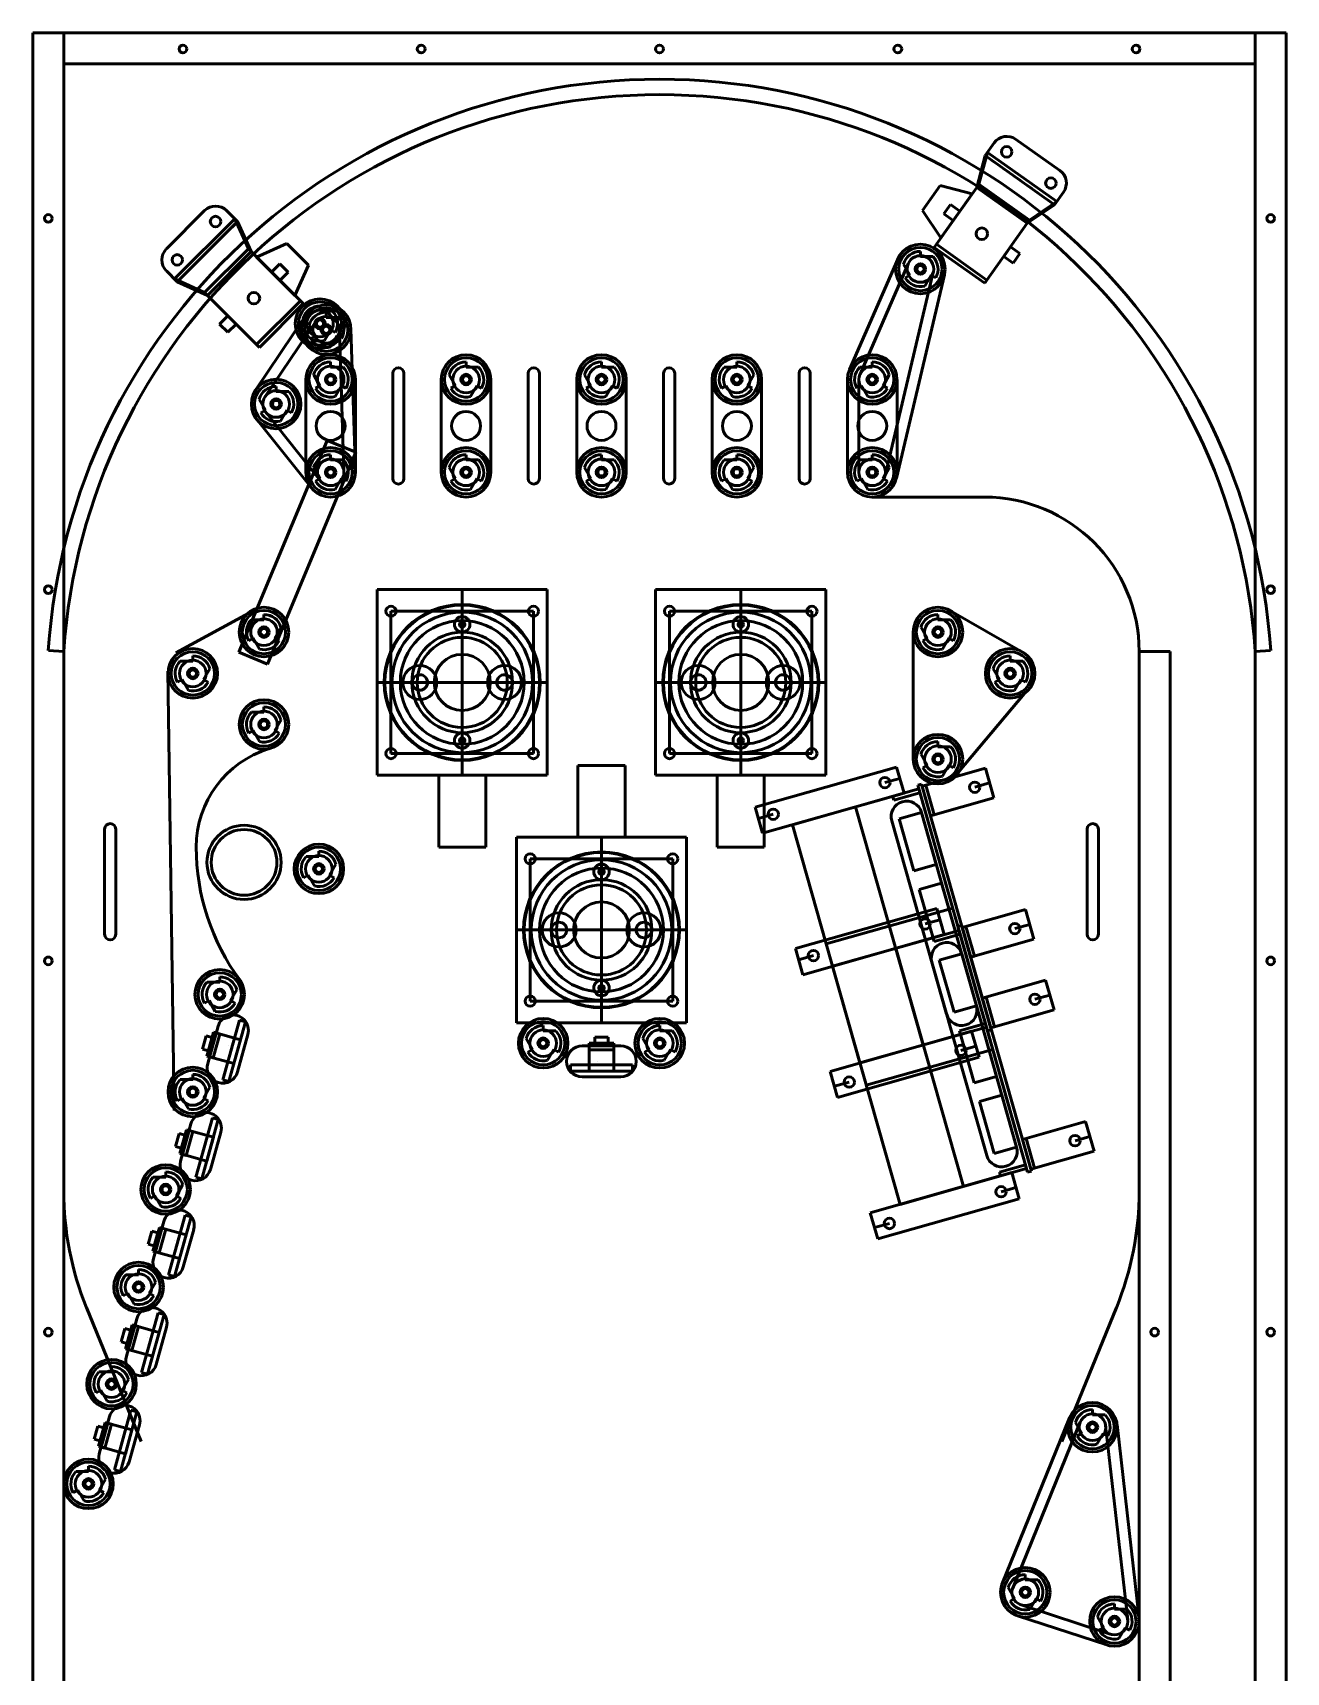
# Model space of a CAD drawing. Header units: metres. Extents: x 0 to 20.2, y 0 to 42.
# Drawn here: x 0 to 20.25, y 15.5 to 42 of the extents above; entities that cross this region are included whole.
import ezdxf

# ---------------------------------------------------------------- set-up
doc = ezdxf.new("R2010")
doc.units = ezdxf.units.M
doc.linetypes.add('Hidden', pattern=[0.1975, 0.125, -0.0725])
for name, color, linetype, lineweight in [('6_125BIT_500DEP', 5, 'Continuous', 53), ('Z0_BOTCOMP', 4, 'Continuous', 53), ('Z0_CUT250', 4, 'Continuous', 53), ('Z0_CUT500', 4, 'Continuous', 53), ('Z0_PLASTICS', 37, 'Continuous', 53), ('Z0_RUBBER', 2, 'Continuous', 53), ('Z0_TOPCOMP', 6, 'Continuous', 53), ('Z0_WOODOUTLINE', 5, 'Continuous', 53)]:
    doc.layers.add(name, color=color, linetype=linetype, lineweight=lineweight)

msp = doc.modelspace()

# ---------------------------------------------------------------- linework, layer by layer
at = {"layer": '6_125BIT_500DEP', "color": 5, "linetype": 'Continuous', "lineweight": 53}
for p, q in [((1.16, 29.129), (1.16, 27.429)), ((1.34, 29.129), (1.34, 27.429)), ((17.035, 29.129), (17.035, 27.429)), ((17.215, 29.129), (17.215, 27.429))]:
    msp.add_line(p, q, dxfattribs=at)
for centre, start, end in [((1.25, 29.129), 0, 180), ((17.125, 29.129), 0, 180), ((1.25, 27.429), 180, 0), ((17.125, 27.429), 180, 0)]:
    msp.add_arc(centre, 0.09, start, end, dxfattribs=at)
at = {"layer": 'Z0_BOTCOMP', "color": 4, "linetype": 'Continuous', "lineweight": 53}
for p, q in [((14.34, 38.467), (14.34, 38.382)), ((14.34, 38.467), (14.34, 38.382)), ((14.167, 38.082), (14.065, 38.258)), ((14.167, 38.082), (14.065, 38.258)), ((14.34, 38.382), (14.543, 38.382)), ((14.34, 38.382), (14.543, 38.382)), ((14.093, 38.04), (14.167, 38.082)), ((14.093, 38.04), (14.167, 38.082)), ((14.513, 38.082), (14.412, 37.906)), ((14.513, 38.082), (14.412, 37.906)), ((14.587, 38.04), (14.513, 38.082)), ((14.587, 38.04), (14.513, 38.082)), ((4.467, 37.2), (4.365, 37.376)), ((4.64, 37.585), (4.64, 37.5)), ((4.64, 37.5), (4.843, 37.5)), ((4.74, 37.485), (4.74, 37.4)), ((4.74, 37.4), (4.943, 37.4)), ((4.393, 37.158), (4.467, 37.2)), ((4.567, 37.1), (4.465, 37.276)), ((4.493, 37.058), (4.567, 37.1)), ((4.813, 37.2), (4.712, 37.025)), ((4.913, 37.1), (4.812, 36.925)), ((4.887, 37.158), (4.813, 37.2)), ((4.987, 37.058), (4.913, 37.1)), ((4.812, 36.681), (4.812, 36.596)), ((4.812, 36.596), (5.016, 36.596)), ((7, 36.681), (7, 36.596)), ((7, 36.596), (7.203, 36.596)), ((9.188, 36.681), (9.188, 36.596)), ((9.188, 36.596), (9.391, 36.596)), ((11.375, 36.596), (11.172, 36.596)), ((11.375, 36.681), (11.375, 36.596)), ((13.562, 36.596), (13.359, 36.596)), ((13.562, 36.596), (13.359, 36.596)), ((13.562, 36.681), (13.562, 36.596)), ((13.562, 36.681), (13.562, 36.596)), ((4.639, 36.296), (4.538, 36.472)), ((6.827, 36.296), (6.725, 36.472)), ((9.014, 36.296), (8.913, 36.472)), ((11.548, 36.296), (11.65, 36.472)), ((13.736, 36.296), (13.837, 36.472)), ((13.736, 36.296), (13.837, 36.472)), ((3.758, 35.9), (3.657, 36.076)), ((3.931, 36.285), (3.931, 36.2)), ((3.931, 36.2), (4.134, 36.2)), ((4.566, 36.254), (4.639, 36.296)), ((4.986, 36.296), (4.884, 36.121)), ((5.059, 36.254), (4.986, 36.296)), ((6.753, 36.254), (6.827, 36.296)), ((7.173, 36.296), (7.072, 36.121)), ((7.247, 36.254), (7.173, 36.296)), ((8.941, 36.254), (9.014, 36.296)), ((9.361, 36.296), (9.259, 36.121)), ((9.434, 36.254), (9.361, 36.296)), ((11.128, 36.254), (11.202, 36.296)), ((11.202, 36.296), (11.303, 36.121)), ((11.622, 36.254), (11.548, 36.296)), ((13.316, 36.254), (13.389, 36.296)), ((13.316, 36.254), (13.389, 36.296)), ((13.389, 36.296), (13.491, 36.121)), ((13.389, 36.296), (13.491, 36.121)), ((13.809, 36.254), (13.736, 36.296)), ((13.809, 36.254), (13.736, 36.296)), ((3.685, 35.858), (3.758, 35.9)), ((4.105, 35.9), (4.003, 35.724)), ((4.178, 35.858), (4.105, 35.9)), ((4.812, 35.181), (4.812, 35.096)), ((4.812, 35.181), (4.812, 35.096)), ((4.812, 35.181), (4.812, 35.096)), ((4.812, 35.096), (5.016, 35.096)), ((4.812, 35.096), (5.016, 35.096)), ((4.812, 35.096), (5.016, 35.096)), ((7, 35.181), (7, 35.096)), ((7, 35.096), (7.203, 35.096)), ((9.188, 35.181), (9.188, 35.096)), ((9.188, 35.096), (9.391, 35.096)), ((11.375, 35.096), (11.172, 35.096)), ((11.375, 35.181), (11.375, 35.096)), ((13.562, 35.096), (13.359, 35.096)), ((13.562, 35.096), (13.359, 35.096)), ((13.562, 35.181), (13.562, 35.096)), ((13.562, 35.181), (13.562, 35.096)), ((4.639, 34.796), (4.538, 34.972)), ((4.639, 34.796), (4.538, 34.972)), ((4.639, 34.796), (4.538, 34.972)), ((4.566, 34.754), (4.639, 34.796)), ((4.566, 34.754), (4.639, 34.796)), ((4.566, 34.754), (4.639, 34.796)), ((4.986, 34.796), (4.884, 34.621)), ((4.986, 34.796), (4.884, 34.621)), ((4.986, 34.796), (4.884, 34.621)), ((5.059, 34.754), (4.986, 34.796)), ((5.059, 34.754), (4.986, 34.796)), ((5.059, 34.754), (4.986, 34.796)), ((6.827, 34.796), (6.725, 34.972)), ((6.753, 34.754), (6.827, 34.796)), ((7.173, 34.796), (7.072, 34.621)), ((7.247, 34.754), (7.173, 34.796)), ((9.014, 34.796), (8.913, 34.972)), ((8.941, 34.754), (9.014, 34.796)), ((9.361, 34.796), (9.259, 34.621)), ((9.434, 34.754), (9.361, 34.796)), ((11.128, 34.754), (11.202, 34.796)), ((11.202, 34.796), (11.303, 34.621)), ((11.548, 34.796), (11.65, 34.972)), ((11.622, 34.754), (11.548, 34.796)), ((13.316, 34.754), (13.389, 34.796)), ((13.316, 34.754), (13.389, 34.796)), ((13.389, 34.796), (13.491, 34.621)), ((13.389, 34.796), (13.491, 34.621)), ((13.736, 34.796), (13.837, 34.972)), ((13.736, 34.796), (13.837, 34.972)), ((13.809, 34.754), (13.736, 34.796)), ((13.809, 34.754), (13.736, 34.796)), ((8.312, 33), (5.562, 33)), ((5.562, 33), (5.562, 30)), ((6.938, 33), (6.938, 30)), ((8.312, 30), (8.312, 33)), ((10.062, 30), (10.062, 33)), ((10.062, 33), (12.812, 33)), ((11.438, 33), (11.438, 30)), ((12.812, 33), (12.812, 30)), ((3.735, 32.599), (3.735, 32.514)), ((3.735, 32.599), (3.735, 32.514)), ((8.088, 32.65), (5.787, 32.65)), ((5.787, 32.65), (5.787, 30.35)), ((6.938, 32.65), (6.938, 30.35)), ((8.088, 30.35), (8.088, 32.65)), ((10.287, 32.65), (12.588, 32.65)), ((10.287, 30.35), (10.287, 32.65)), ((11.438, 32.65), (11.438, 30.35)), ((12.588, 32.65), (12.588, 30.35)), ((14.624, 32.599), (14.624, 32.514)), ((3.735, 32.514), (3.532, 32.514)), ((3.735, 32.514), (3.532, 32.514)), ((3.909, 32.214), (4.01, 32.39)), ((3.909, 32.214), (4.01, 32.39)), ((6.938, 30.562), (6.938, 32.438)), ((11.438, 30.562), (11.438, 32.438)), ((14.451, 32.214), (14.35, 32.39)), ((14.624, 32.514), (14.827, 32.514)), ((3.489, 32.172), (3.562, 32.214)), ((3.489, 32.172), (3.562, 32.214)), ((3.562, 32.214), (3.664, 32.038)), ((3.562, 32.214), (3.664, 32.038)), ((3.982, 32.172), (3.909, 32.214)), ((3.982, 32.172), (3.909, 32.214)), ((6.938, 32.228), (6.938, 30.772)), ((11.438, 32.228), (11.438, 30.772)), ((14.378, 32.172), (14.451, 32.214)), ((14.798, 32.214), (14.696, 32.038)), ((14.871, 32.172), (14.798, 32.214)), ((2.585, 31.846), (2.382, 31.846)), ((2.585, 31.931), (2.585, 31.846)), ((15.79, 31.931), (15.79, 31.846)), ((15.79, 31.846), (15.993, 31.846)), ((2.338, 31.503), (2.412, 31.546)), ((2.412, 31.546), (2.513, 31.37)), ((2.758, 31.546), (2.859, 31.722)), ((2.832, 31.503), (2.758, 31.546)), ((15.617, 31.546), (15.516, 31.722)), ((15.543, 31.503), (15.617, 31.546)), ((15.963, 31.546), (15.862, 31.37)), ((16.037, 31.503), (15.963, 31.546)), ((8.312, 31.5), (5.562, 31.5)), ((8.088, 31.5), (5.787, 31.5)), ((7.666, 31.5), (6.209, 31.5)), ((7.622, 31.5), (6.253, 31.5)), ((10.062, 31.5), (12.812, 31.5)), ((10.287, 31.5), (12.588, 31.5)), ((10.709, 31.5), (12.166, 31.5)), ((10.752, 31.5), (12.123, 31.5)), ((3.735, 31.021), (3.532, 31.021)), ((3.735, 31.106), (3.735, 31.021)), ((3.909, 30.721), (4.01, 30.897)), ((3.489, 30.679), (3.562, 30.721)), ((3.562, 30.721), (3.664, 30.546)), ((3.982, 30.679), (3.909, 30.721)), ((14.624, 30.546), (14.624, 30.461)), ((5.787, 30.35), (8.088, 30.35)), ((12.588, 30.35), (10.287, 30.35)), ((14.451, 30.161), (14.35, 30.337)), ((14.624, 30.461), (14.827, 30.461)), ((5.562, 30), (8.312, 30)), ((6.558, 30), (6.558, 28.84)), ((7.317, 30), (6.558, 30)), ((7.317, 28.84), (7.317, 30)), ((8.807, 29), (8.807, 30.16)), ((8.807, 30.16), (9.568, 30.16)), ((9.568, 30.16), (9.568, 29)), ((12.812, 30), (10.062, 30)), ((11.057, 28.84), (11.057, 30)), ((11.057, 30), (11.818, 30)), ((11.671, 29.482), (13.956, 30.131)), ((11.818, 30), (11.818, 28.84)), ((14.007, 29.95), (13.767, 29.882)), ((13.956, 30.131), (14.076, 29.71)), ((14.368, 29.825), (15.39, 30.115)), ((14.378, 30.119), (14.451, 30.161)), ((14.798, 30.161), (14.696, 29.985)), ((14.871, 30.119), (14.798, 30.161)), ((15.39, 30.115), (15.526, 29.634)), ((14.076, 29.71), (11.791, 29.062)), ((12.272, 29.198), (14.316, 29.778)), ((14.333, 29.718), (13.912, 29.598)), ((14.299, 29.838), (14.359, 29.855)), ((15.425, 25.87), (14.299, 29.838)), ((14.316, 29.778), (15.408, 25.93)), ((14.359, 29.855), (15.485, 25.887)), ((14.428, 29.842), (14.368, 29.825)), ((14.368, 29.825), (14.504, 29.344)), ((14.504, 29.344), (14.368, 29.825)), ((14.564, 29.361), (14.428, 29.842)), ((15.458, 29.875), (15.218, 29.806)), ((11.791, 29.062), (11.671, 29.482)), ((14.386, 25.64), (13.294, 29.488)), ((13.912, 29.598), (13.895, 29.659)), ((15.526, 29.634), (14.504, 29.344)), ((11.723, 29.302), (11.963, 29.37)), ((13.364, 25.35), (12.272, 29.198)), ((14.504, 29.344), (14.564, 29.361)), ((7.812, 29), (10.562, 29)), ((7.812, 26), (7.812, 29)), ((9.568, 29), (8.807, 29)), ((9.188, 26), (9.188, 29)), ((10.562, 29), (10.562, 26)), ((4.622, 28.687), (4.419, 28.687)), ((4.622, 28.772), (4.622, 28.687)), ((6.558, 28.84), (7.317, 28.84)), ((8.037, 28.65), (10.338, 28.65)), ((8.037, 26.35), (8.037, 28.65)), ((9.188, 26.35), (9.188, 28.65)), ((10.338, 28.65), (10.338, 26.35)), ((11.818, 28.84), (11.057, 28.84)), ((4.375, 28.344), (4.448, 28.387)), ((4.448, 28.387), (4.55, 28.211)), ((4.795, 28.387), (4.896, 28.563)), ((4.868, 28.344), (4.795, 28.387)), ((9.188, 28.438), (9.188, 26.562)), ((9.188, 26.772), (9.188, 28.228)), ((12.32, 27.198), (14.604, 27.846)), ((14.862, 27.854), (12.818, 27.274)), ((14.604, 27.846), (14.724, 27.425)), ((15.016, 27.54), (16.038, 27.83)), ((16.038, 27.83), (16.175, 27.349)), ((14.656, 27.665), (14.415, 27.597)), ((14.947, 27.553), (15.007, 27.57)), ((15.007, 27.57), (16.133, 23.602)), ((15.076, 27.557), (15.016, 27.54)), ((15.213, 27.076), (15.076, 27.557)), ((16.106, 27.59), (15.866, 27.522)), ((10.562, 27.5), (7.812, 27.5)), ((10.338, 27.5), (8.037, 27.5)), ((9.916, 27.5), (8.459, 27.5)), ((9.873, 27.5), (8.502, 27.5)), ((14.724, 27.425), (12.439, 26.777)), ((12.92, 26.913), (14.964, 27.493)), ((14.561, 27.314), (14.543, 27.374)), ((14.981, 27.433), (14.561, 27.314)), ((16.073, 23.585), (14.947, 27.553)), ((14.964, 27.493), (16.056, 23.645)), ((15.016, 27.54), (15.152, 27.059)), ((15.152, 27.059), (15.016, 27.54)), ((16.175, 27.349), (15.152, 27.059)), ((12.439, 26.777), (12.32, 27.198)), ((12.371, 27.017), (12.611, 27.085)), ((15.034, 23.355), (13.942, 27.203)), ((15.152, 27.059), (15.213, 27.076)), ((14.012, 23.065), (12.92, 26.913)), ((3.02, 26.658), (2.817, 26.658)), ((3.02, 26.743), (3.02, 26.658)), ((3.194, 26.358), (3.295, 26.534)), ((15.34, 26.398), (16.362, 26.688)), ((16.362, 26.688), (16.499, 26.207)), ((2.774, 26.316), (2.847, 26.358)), ((2.847, 26.358), (2.949, 26.182)), ((3.267, 26.316), (3.194, 26.358)), ((10.338, 26.35), (8.037, 26.35)), ((15.4, 26.415), (15.34, 26.398)), ((15.34, 26.398), (15.477, 25.917)), ((15.477, 25.917), (15.34, 26.398)), ((15.537, 25.934), (15.4, 26.415)), ((16.43, 26.447), (16.19, 26.379)), ((10.562, 26), (7.812, 26)), ((15.391, 25.99), (14.97, 25.871)), ((16.499, 26.207), (15.477, 25.917)), ((8.073, 25.569), (7.971, 25.745)), ((8.246, 25.954), (8.246, 25.869)), ((8.246, 25.869), (8.449, 25.869)), ((9.956, 25.569), (9.854, 25.745)), ((10.129, 25.954), (10.129, 25.869)), ((10.129, 25.869), (10.332, 25.869)), ((15.167, 25.862), (12.883, 25.213)), ((15.408, 25.93), (13.364, 25.35)), ((14.97, 25.871), (14.987, 25.81)), ((15.287, 25.441), (15.167, 25.862)), ((15.485, 25.887), (15.425, 25.87)), ((15.477, 25.917), (15.537, 25.934)), ((7.999, 25.526), (8.073, 25.569)), ((8.419, 25.569), (8.317, 25.393)), ((8.493, 25.526), (8.419, 25.569)), ((9.882, 25.526), (9.956, 25.569)), ((10.302, 25.569), (10.201, 25.393)), ((10.376, 25.526), (10.302, 25.569)), ((13.002, 24.793), (15.287, 25.441)), ((15.51, 25.569), (13.466, 24.989)), ((15.236, 25.621), (14.995, 25.553)), ((12.883, 25.213), (13.002, 24.793)), ((2.585, 25.081), (2.382, 25.081)), ((2.585, 25.166), (2.585, 25.081)), ((2.758, 24.781), (2.859, 24.957)), ((12.951, 24.973), (13.191, 25.041)), ((2.338, 24.739), (2.412, 24.781)), ((2.412, 24.781), (2.513, 24.606)), ((2.832, 24.739), (2.758, 24.781)), ((15.988, 24.113), (17.01, 24.403)), ((17.01, 24.403), (17.147, 23.922)), ((16.048, 24.13), (15.988, 24.113)), ((15.988, 24.113), (16.125, 23.632)), ((16.125, 23.632), (15.988, 24.113)), ((16.185, 23.649), (16.048, 24.13)), ((17.079, 24.163), (16.838, 24.094)), ((17.147, 23.922), (16.125, 23.632)), ((2.147, 23.59), (2.147, 23.505)), ((16.056, 23.645), (14.012, 23.065)), ((16.039, 23.705), (15.618, 23.586)), ((15.618, 23.586), (15.635, 23.526)), ((16.133, 23.602), (16.073, 23.585)), ((16.125, 23.632), (16.185, 23.649)), ((2.147, 23.505), (1.944, 23.505)), ((2.32, 23.205), (2.421, 23.381)), ((15.816, 23.577), (13.531, 22.929)), ((15.884, 23.336), (15.643, 23.268)), ((15.935, 23.156), (15.816, 23.577)), ((1.9, 23.162), (1.973, 23.205)), ((1.973, 23.205), (2.075, 23.029)), ((2.393, 23.162), (2.32, 23.205)), ((13.65, 22.508), (15.935, 23.156)), ((13.531, 22.929), (13.65, 22.508)), ((13.599, 22.688), (13.84, 22.756)), ((1.709, 22.013), (1.709, 21.928)), ((1.709, 21.928), (1.505, 21.928)), ((1.882, 21.628), (1.983, 21.804)), ((1.462, 21.586), (1.535, 21.628)), ((1.535, 21.628), (1.637, 21.453)), ((1.955, 21.586), (1.882, 21.628)), ((1.272, 20.444), (1.272, 20.359)), ((1.272, 20.359), (1.069, 20.359)), ((1.446, 20.059), (1.547, 20.235)), ((1.026, 20.017), (1.099, 20.059)), ((1.099, 20.059), (1.201, 19.883)), ((1.519, 20.017), (1.446, 20.059)), ((17.12, 19.748), (17.12, 19.663)), ((17.12, 19.663), (17.323, 19.663)), ((16.947, 19.363), (16.845, 19.539)), ((16.873, 19.321), (16.947, 19.363)), ((17.293, 19.363), (17.192, 19.188)), ((17.367, 19.321), (17.293, 19.363)), ((0.9, 18.832), (0.9, 18.747)), ((0.9, 18.747), (0.697, 18.747)), ((1.073, 18.447), (1.175, 18.623)), ((0.653, 18.405), (0.727, 18.447)), ((0.727, 18.447), (0.828, 18.272)), ((1.147, 18.405), (1.073, 18.447)), ((16.035, 17.08), (16.035, 16.995)), ((16.035, 16.995), (16.238, 16.995)), ((15.862, 16.695), (15.76, 16.871)), ((15.788, 16.653), (15.862, 16.695)), ((16.208, 16.695), (16.107, 16.519)), ((16.282, 16.653), (16.208, 16.695)), ((17.475, 16.608), (17.475, 16.523)), ((17.475, 16.523), (17.678, 16.523)), ((17.302, 16.223), (17.2, 16.399)), ((17.228, 16.181), (17.302, 16.223)), ((17.648, 16.223), (17.547, 16.047)), ((17.722, 16.181), (17.648, 16.223))]:
    msp.add_line(p, q, dxfattribs=at)
for centre, radius in [((14.34, 38.182), 0.085), ((14.34, 38.182), 0.085), ((14.34, 38.182), 0.059), ((14.34, 38.182), 0.059), ((4.64, 37.3), 0.085), ((4.64, 37.3), 0.059), ((4.74, 37.2), 0.085), ((4.74, 37.2), 0.059), ((4.812, 36.396), 0.085), ((4.812, 36.396), 0.059), ((7, 36.396), 0.085), ((7, 36.396), 0.059), ((9.188, 36.396), 0.085), ((9.188, 36.396), 0.059), ((11.375, 36.396), 0.085), ((11.375, 36.396), 0.059), ((13.562, 36.396), 0.085), ((13.562, 36.396), 0.085), ((13.562, 36.396), 0.059), ((13.562, 36.396), 0.059), ((3.931, 36), 0.085), ((3.931, 36), 0.059), ((4.812, 34.896), 0.085), ((4.812, 34.896), 0.085), ((4.812, 34.896), 0.085), ((7, 34.896), 0.085), ((9.188, 34.896), 0.085), ((11.375, 34.896), 0.085), ((13.562, 34.896), 0.085), ((13.562, 34.896), 0.085), ((4.812, 34.896), 0.059), ((4.812, 34.896), 0.059), ((4.812, 34.896), 0.059), ((7, 34.896), 0.059), ((9.188, 34.896), 0.059), ((11.375, 34.896), 0.059), ((13.562, 34.896), 0.059), ((13.562, 34.896), 0.059), ((6.938, 31.5), 1.25), ((5.787, 32.65), 0.0825), ((6.938, 31.5), 1.135), ((8.088, 32.65), 0.0825), ((11.438, 31.5), 1.25), ((10.287, 32.65), 0.0825), ((11.438, 31.5), 1.135), ((12.588, 32.65), 0.0825), ((3.735, 32.314), 0.085), ((3.735, 32.314), 0.085), ((3.735, 32.314), 0.059), ((3.735, 32.314), 0.059), ((6.938, 31.5), 1), ((6.938, 32.438), 0.125), ((6.938, 32.438), 0.0445), ((11.438, 31.5), 1), ((11.438, 32.438), 0.125), ((11.438, 32.438), 0.0445), ((14.624, 32.314), 0.085), ((14.624, 32.314), 0.059), ((6.938, 31.5), 0.812), ((6.938, 31.5), 0.728), ((11.438, 31.5), 0.812), ((11.438, 31.5), 0.728), ((6.938, 31.5), 0.453), ((11.438, 31.5), 0.453), ((2.585, 31.646), 0.085), ((2.585, 31.646), 0.059), ((6.253, 31.5), 0.275), ((6.253, 31.5), 0.125), ((7.622, 31.5), 0.275), ((7.622, 31.5), 0.125), ((10.752, 31.5), 0.275), ((10.752, 31.5), 0.125), ((12.123, 31.5), 0.275), ((12.123, 31.5), 0.125), ((15.79, 31.646), 0.085), ((15.79, 31.646), 0.059), ((3.735, 30.821), 0.085), ((3.735, 30.821), 0.059), ((6.938, 30.562), 0.125), ((6.938, 30.562), 0.0445), ((11.438, 30.562), 0.125), ((11.438, 30.562), 0.0445), ((5.787, 30.35), 0.0825), ((8.088, 30.35), 0.0825), ((10.287, 30.35), 0.0825), ((12.588, 30.35), 0.0825), ((14.624, 30.261), 0.085), ((14.624, 30.261), 0.059), ((13.767, 29.882), 0.0843), ((15.218, 29.806), 0.0843), ((11.963, 29.37), 0.0843), ((9.188, 27.5), 1.25), ((8.037, 28.65), 0.0825), ((9.188, 27.5), 1.135), ((10.338, 28.65), 0.0825), ((4.622, 28.487), 0.085), ((4.622, 28.487), 0.059), ((9.188, 27.5), 1), ((9.188, 28.438), 0.125), ((9.188, 28.438), 0.0445), ((9.188, 27.5), 0.812), ((9.188, 27.5), 0.728), ((9.188, 27.5), 0.453), ((8.502, 27.5), 0.275), ((8.502, 27.5), 0.125), ((9.873, 27.5), 0.275), ((9.873, 27.5), 0.125), ((14.415, 27.597), 0.0843), ((15.866, 27.522), 0.0843), ((12.611, 27.085), 0.0843), ((3.02, 26.458), 0.085), ((3.02, 26.458), 0.059), ((9.188, 26.562), 0.125), ((9.188, 26.562), 0.0445), ((8.037, 26.35), 0.0825), ((10.338, 26.35), 0.0825), ((16.19, 26.379), 0.0843), ((8.246, 25.669), 0.085), ((8.246, 25.669), 0.059), ((10.129, 25.669), 0.085), ((10.129, 25.669), 0.059), ((14.995, 25.553), 0.0843), ((2.585, 24.881), 0.085), ((2.585, 24.881), 0.059), ((13.191, 25.041), 0.0843), ((16.838, 24.094), 0.0843), ((2.147, 23.305), 0.085), ((2.147, 23.305), 0.059), ((15.643, 23.268), 0.0843), ((13.84, 22.756), 0.0843), ((1.709, 21.728), 0.085), ((1.709, 21.728), 0.059), ((1.272, 20.159), 0.085), ((1.272, 20.159), 0.059), ((17.12, 19.463), 0.085), ((17.12, 19.463), 0.059), ((0.9, 18.547), 0.085), ((0.9, 18.547), 0.059), ((16.035, 16.795), 0.085), ((16.035, 16.795), 0.059), ((17.475, 16.323), 0.085), ((17.475, 16.323), 0.059)]:
    msp.add_circle(centre, radius, dxfattribs=at)
for centre, start, end in [((14.34, 38.182), 90, 164.5679), ((14.34, 38.182), 90, 164.5679), ((14.34, 38.182), -30, 44.5679), ((14.34, 38.182), -30, 44.5679), ((14.34, 38.182), -150, -75.4321), ((14.34, 38.182), -150, -75.4321), ((4.64, 37.3), 90, 164.5679), ((4.74, 37.2), 90, 164.5679), ((4.64, 37.3), -30, 44.5679), ((4.74, 37.2), -30, 44.5679), ((4.64, 37.3), -150, -75.4321), ((4.74, 37.2), -150, -75.4321), ((4.812, 36.396), 90, 164.5679), ((4.812, 36.396), -30, 44.5679), ((7, 36.396), 90, 164.5679), ((7, 36.396), -30, 44.5679), ((9.188, 36.396), 90, 164.5679), ((9.188, 36.396), -30, 44.5679), ((11.375, 36.396), 135.4321, -150), ((11.375, 36.396), 15.4321, 90), ((13.562, 36.396), 135.4321, -150), ((13.562, 36.396), 135.4321, -150), ((13.562, 36.396), 15.4321, 90), ((13.562, 36.396), 15.4321, 90), ((3.931, 36), 90, 164.5679), ((3.931, 36), -30, 44.5679), ((4.812, 36.396), -150, -75.4321), ((7, 36.396), -150, -75.4321), ((9.188, 36.396), -150, -75.4321), ((11.375, 36.396), -104.5679, -30), ((13.562, 36.396), -104.5679, -30), ((13.562, 36.396), -104.5679, -30), ((3.931, 36), -150, -75.4321), ((4.812, 34.896), 90, 164.5679), ((4.812, 34.896), 90, 164.5679), ((4.812, 34.896), 90, 164.5679), ((4.812, 34.896), -30, 44.5679), ((4.812, 34.896), -30, 44.5679), ((4.812, 34.896), -30, 44.5679), ((7, 34.896), 90, 164.5679), ((7, 34.896), -30, 44.5679), ((9.188, 34.896), 90, 164.5679), ((9.188, 34.896), -30, 44.5679), ((11.375, 34.896), 135.4321, -150), ((11.375, 34.896), 15.4321, 90), ((13.562, 34.896), 135.4321, -150), ((13.562, 34.896), 135.4321, -150), ((13.562, 34.896), 15.4321, 90), ((13.562, 34.896), 15.4321, 90), ((4.812, 34.896), -150, -75.4321), ((4.812, 34.896), -150, -75.4321), ((4.812, 34.896), -150, -75.4321), ((7, 34.896), -150, -75.4321), ((9.188, 34.896), -150, -75.4321), ((11.375, 34.896), -104.5679, -30), ((13.562, 34.896), -104.5679, -30), ((13.562, 34.896), -104.5679, -30), ((3.735, 32.314), 15.4321, 90), ((3.735, 32.314), 15.4321, 90), ((14.624, 32.314), 90, 164.5679), ((3.735, 32.314), 135.4321, -150), ((3.735, 32.314), 135.4321, -150), ((14.624, 32.314), -30, 44.5679), ((3.735, 32.314), -104.5679, -30), ((3.735, 32.314), -104.5679, -30), ((14.624, 32.314), -150, -75.4321), ((2.585, 31.646), 135.4321, -150), ((2.585, 31.646), 15.4321, 90), ((15.79, 31.646), 90, 164.5679), ((15.79, 31.646), -30, 44.5679), ((2.585, 31.646), -104.5679, -30), ((15.79, 31.646), -150, -75.4321), ((3.735, 30.821), 135.4321, -150), ((3.735, 30.821), 15.4321, 90), ((3.735, 30.821), -104.5679, -30), ((14.624, 30.261), 90, 164.5679), ((14.624, 30.261), -30, 44.5679), ((14.624, 30.261), -150, -75.4321), ((4.622, 28.487), 135.4321, -150), ((4.622, 28.487), 15.4321, 90), ((4.622, 28.487), -104.5679, -30), ((3.02, 26.458), 135.4321, -150), ((3.02, 26.458), 15.4321, 90), ((3.02, 26.458), -104.5679, -30), ((8.246, 25.669), 90, 164.5679), ((8.246, 25.669), -30, 44.5679), ((10.129, 25.669), 90, 164.5679), ((10.129, 25.669), -30, 44.5679), ((8.246, 25.669), -150, -75.4321), ((10.129, 25.669), -150, -75.4321), ((2.585, 24.881), 135.4321, -150), ((2.585, 24.881), 15.4321, 90), ((2.585, 24.881), -104.5679, -30), ((2.147, 23.305), 15.4321, 90), ((2.147, 23.305), 135.4321, -150), ((2.147, 23.305), -104.5679, -30), ((1.709, 21.728), 15.4321, 90), ((1.709, 21.728), 135.4321, -150), ((1.709, 21.728), -104.5679, -30), ((1.272, 20.159), 15.4321, 90), ((1.272, 20.159), 135.4321, -150), ((1.272, 20.159), -104.5679, -30), ((17.12, 19.463), 90, 164.5679), ((17.12, 19.463), -30, 44.5679), ((17.12, 19.463), -150, -75.4321), ((0.9, 18.547), 15.4321, 90), ((0.9, 18.547), 135.4321, -150), ((0.9, 18.547), -104.5679, -30), ((16.035, 16.795), 90, 164.5679), ((16.035, 16.795), -30, 44.5679), ((16.035, 16.795), -150, -75.4321), ((17.475, 16.323), 90, 164.5679), ((17.475, 16.323), -30, 44.5679), ((17.475, 16.323), -150, -75.4321)]:
    msp.add_arc(centre, 0.285, start, end, dxfattribs=at)
at = {"layer": 'Z0_CUT250', "color": 3, "linetype": 'Continuous', "lineweight": 53}
msp.add_circle((3.413, 28.592), 0.599, dxfattribs=at)
at = {"layer": 'Z0_CUT500', "color": 5, "linetype": 'Continuous', "lineweight": 53}
for p, q in [((5.816, 36.496), (5.816, 34.796)), ((5.996, 36.496), (5.996, 34.796)), ((8.004, 36.496), (8.004, 34.796)), ((8.184, 36.496), (8.184, 34.796)), ((10.191, 36.496), (10.191, 34.796)), ((10.371, 36.496), (10.371, 34.796)), ((12.379, 36.496), (12.379, 34.796)), ((12.559, 36.496), (12.559, 34.796)), ((14.764, 26.137), (13.877, 29.264)), ((14.358, 29.4), (15.245, 26.274)), ((15.007, 27.115), (15.894, 23.989)), ((15.413, 23.852), (14.526, 26.979)), ((2.993, 25.943), (2.826, 25.341)), ((3.308, 25.207), (3.475, 25.809)), ((8.875, 25.625), (9.5, 25.625)), ((9.5, 25.125), (8.875, 25.125)), ((2.555, 24.366), (2.388, 23.764)), ((2.87, 23.63), (3.037, 24.233)), ((2.117, 22.79), (1.95, 22.188)), ((2.432, 22.054), (2.599, 22.656)), ((1.679, 21.213), (1.512, 20.611)), ((1.993, 20.477), (2.161, 21.08)), ((1.241, 19.637), (1.074, 19.035)), ((1.555, 18.901), (1.723, 19.503))]:
    msp.add_line(p, q, dxfattribs=at)
for centre, radius in [((14.34, 38.182), 0.0825), ((14.34, 38.182), 0.0825), ((4.64, 37.3), 0.0825), ((4.74, 37.2), 0.0825), ((4.812, 36.396), 0.0825), ((7, 36.396), 0.0825), ((9.188, 36.396), 0.0825), ((11.375, 36.396), 0.0825), ((13.562, 36.396), 0.0825), ((13.562, 36.396), 0.0825), ((3.931, 36), 0.0825), ((4.812, 35.646), 0.234), ((4.812, 35.646), 0.234), ((7, 35.646), 0.234), ((9.188, 35.646), 0.234), ((11.375, 35.646), 0.234), ((13.562, 35.646), 0.234), ((13.562, 35.646), 0.234), ((4.812, 34.896), 0.0825), ((4.812, 34.896), 0.0825), ((4.812, 34.896), 0.0825), ((7, 34.896), 0.0825), ((9.188, 34.896), 0.0825), ((11.375, 34.896), 0.0825), ((13.562, 34.896), 0.0825), ((13.562, 34.896), 0.0825), ((6.938, 31.5), 1.26), ((11.438, 31.5), 1.26), ((3.735, 32.314), 0.0825), ((3.735, 32.314), 0.0825), ((14.624, 32.314), 0.0825), ((2.585, 31.646), 0.0825), ((15.79, 31.646), 0.0825), ((3.735, 30.821), 0.0825), ((14.624, 30.261), 0.0825), ((3.413, 28.592), 0.531), ((9.188, 27.5), 1.26), ((4.622, 28.487), 0.0825), ((3.02, 26.458), 0.0825), ((8.246, 25.669), 0.0825), ((10.129, 25.669), 0.0825), ((2.585, 24.881), 0.0825), ((2.147, 23.305), 0.0825), ((1.709, 21.728), 0.0825), ((1.272, 20.159), 0.0825), ((17.12, 19.463), 0.0825), ((0.9, 18.547), 0.0825), ((16.035, 16.795), 0.0825), ((17.475, 16.323), 0.0825)]:
    msp.add_circle(centre, radius, dxfattribs=at)
for centre, radius, start, end in [((5.906, 36.496), 0.09, 0, 180), ((8.094, 36.496), 0.09, 0, 180), ((10.281, 36.496), 0.09, 0, 180), ((12.469, 36.496), 0.09, 0, 180), ((5.906, 34.796), 0.09, 180, 0), ((8.094, 34.796), 0.09, 180, 0), ((10.281, 34.796), 0.09, 180, 0), ((12.469, 34.796), 0.09, 180, 0), ((14.118, 29.332), 0.25, 15.8391, -164.1609), ((14.766, 27.047), 0.25, 15.8391, -164.1609), ((15.005, 26.205), 0.25, -164.1609, 15.8391), ((3.234, 25.876), 0.25, -15.5294, 164.4706), ((8.875, 25.375), 0.25, 90, -90), ((9.5, 25.375), 0.25, -90, 90), ((3.067, 25.274), 0.25, 164.4706, -15.5294), ((2.796, 24.3), 0.25, -15.5294, 164.4706), ((15.653, 23.921), 0.25, -164.1609, 15.8391), ((2.629, 23.697), 0.25, 164.4706, -15.5294), ((2.358, 22.723), 0.25, -15.5294, 164.4706), ((2.191, 22.121), 0.25, 164.4706, -15.5294), ((1.92, 21.147), 0.25, -15.5294, 164.4706), ((1.753, 20.544), 0.25, 164.4706, -15.5294), ((1.482, 19.57), 0.25, -15.5294, 164.4706), ((1.314, 18.968), 0.25, 164.4706, -15.5294)]:
    msp.add_arc(centre, radius, start, end, dxfattribs=at)
at = {"layer": 'Z0_PLASTICS', "color": 37, "linetype": 'Continuous', "lineweight": 53}
for p, q in [((4.463, 36.396), (4.412, 36.396)), ((4.412, 36.396), (4.412, 34.896)), ((5.162, 36.396), (5.213, 36.396)), ((5.213, 36.396), (5.213, 34.896)), ((6.65, 36.396), (6.6, 36.396)), ((6.6, 36.396), (6.6, 34.896)), ((7.35, 36.396), (7.4, 36.396)), ((7.4, 36.396), (7.4, 34.896)), ((8.838, 36.396), (8.787, 36.396)), ((8.787, 36.396), (8.787, 34.896)), ((9.537, 36.396), (9.588, 36.396)), ((9.588, 36.396), (9.588, 34.896)), ((11.025, 36.396), (10.975, 36.396)), ((10.975, 36.396), (10.975, 34.896)), ((11.725, 36.396), (11.775, 36.396)), ((11.775, 36.396), (11.775, 34.896)), ((13.213, 36.396), (13.162, 36.396)), ((13.162, 36.396), (13.162, 34.896)), ((13.912, 36.396), (13.963, 36.396)), ((13.963, 36.396), (13.963, 34.896)), ((4.412, 34.896), (4.463, 34.896)), ((5.213, 34.896), (5.162, 34.896)), ((6.6, 34.896), (6.65, 34.896)), ((7.4, 34.896), (7.35, 34.896)), ((8.787, 34.896), (8.838, 34.896)), ((9.588, 34.896), (9.537, 34.896)), ((10.975, 34.896), (11.025, 34.896)), ((11.775, 34.896), (11.725, 34.896)), ((13.162, 34.896), (13.213, 34.896)), ((13.963, 34.896), (13.912, 34.896))]:
    msp.add_line(p, q, dxfattribs=at)
for centre in [(4.812, 36.396), (7, 36.396), (9.188, 36.396), (11.375, 36.396), (13.562, 36.396), (4.812, 34.896), (7, 34.896), (9.188, 34.896), (11.375, 34.896), (13.562, 34.896)]:
    msp.add_circle(centre, 0.075, dxfattribs=at)
for centre, start, end in [((4.812, 36.396), 0, 180), ((7, 36.396), 0, 180), ((9.188, 36.396), 0, 180), ((11.375, 36.396), 0, 180), ((13.562, 36.396), 0, 180), ((4.812, 34.896), 180, 0), ((7, 34.896), 180, 0), ((9.188, 34.896), 180, 0), ((11.375, 34.896), 180, 0), ((13.562, 34.896), 180, 0)]:
    msp.add_arc(centre, 0.35, start, end, dxfattribs=at)
at = {"layer": 'Z0_RUBBER', "color": 2, "linetype": 'Continuous', "lineweight": 53}
for p, q in [((13.196, 36.556), (13.973, 38.342)), ((13.365, 36.482), (14.143, 38.268)), ((14.549, 38.133), (13.772, 34.847)), ((14.729, 38.09), (13.952, 34.804)), ((3.6, 36.223), (4.408, 37.424)), ((4.562, 37.32), (3.753, 36.12)), ((4.955, 37.207), (5.027, 34.903)), ((5.14, 37.213), (5.212, 34.909)), ((13.162, 34.896), (13.162, 36.396)), ((13.348, 34.896), (13.348, 36.396)), ((3.763, 35.866), (4.644, 34.762)), ((4.5, 34.647), (3.619, 35.75)), ((15.655, 16.92), (16.749, 19.614)), ((15.831, 16.862), (16.921, 19.544)), ((17.689, 16.347), (17.333, 19.488)), ((17.517, 19.508), (17.873, 16.368)), ((15.968, 16.591), (17.408, 16.119)), ((17.35, 15.943), (15.911, 16.415))]:
    msp.add_line(p, q, dxfattribs=at)
for centre, radius in [((14.34, 38.182), 0.4), ((14.34, 38.182), 0.4), ((14.34, 38.182), 0.215), ((14.34, 38.182), 0.215), ((4.64, 37.3), 0.4), ((4.74, 37.2), 0.4), ((4.64, 37.3), 0.215), ((4.74, 37.2), 0.215), ((4.812, 36.396), 0.4), ((4.812, 36.396), 0.215), ((7, 36.396), 0.4), ((7, 36.396), 0.215), ((9.188, 36.396), 0.4), ((9.188, 36.396), 0.215), ((11.375, 36.396), 0.4), ((11.375, 36.396), 0.215), ((13.562, 36.396), 0.4), ((13.562, 36.396), 0.4), ((13.562, 36.396), 0.215), ((13.562, 36.396), 0.215), ((3.931, 36), 0.4), ((3.931, 36), 0.215), ((4.812, 34.896), 0.4), ((4.812, 34.896), 0.4), ((4.812, 34.896), 0.4), ((7, 34.896), 0.4), ((9.188, 34.896), 0.4), ((11.375, 34.896), 0.4), ((13.562, 34.896), 0.4), ((13.562, 34.896), 0.4), ((4.812, 34.896), 0.215), ((4.812, 34.896), 0.215), ((4.812, 34.896), 0.215), ((7, 34.896), 0.215), ((9.188, 34.896), 0.215), ((11.375, 34.896), 0.215), ((13.562, 34.896), 0.215), ((13.562, 34.896), 0.215), ((3.735, 32.314), 0.4), ((3.735, 32.314), 0.4), ((14.624, 32.314), 0.4), ((3.735, 32.314), 0.215), ((3.735, 32.314), 0.215), ((14.624, 32.314), 0.215), ((2.585, 31.646), 0.4), ((2.585, 31.646), 0.215), ((15.79, 31.646), 0.4), ((15.79, 31.646), 0.215), ((3.735, 30.821), 0.4), ((3.735, 30.821), 0.215), ((14.624, 30.261), 0.4), ((14.624, 30.261), 0.215), ((4.622, 28.487), 0.4), ((4.622, 28.487), 0.215), ((3.02, 26.458), 0.4), ((3.02, 26.458), 0.215), ((8.246, 25.669), 0.4), ((10.129, 25.669), 0.4), ((8.246, 25.669), 0.215), ((10.129, 25.669), 0.215), ((2.585, 24.881), 0.4), ((2.585, 24.881), 0.215), ((2.147, 23.305), 0.4), ((2.147, 23.305), 0.215), ((1.709, 21.728), 0.4), ((1.709, 21.728), 0.215), ((1.272, 20.159), 0.4), ((1.272, 20.159), 0.215), ((17.12, 19.463), 0.4), ((17.12, 19.463), 0.215), ((0.9, 18.547), 0.4), ((0.9, 18.547), 0.215), ((16.035, 16.795), 0.4), ((16.035, 16.795), 0.215), ((17.475, 16.323), 0.4), ((17.475, 16.323), 0.215)]:
    msp.add_circle(centre, radius, dxfattribs=at)
at = {"layer": 'Z0_TOPCOMP', "color": 6, "linetype": 'Continuous', "lineweight": 53}
for p, q in [((0, 42), (0, 0)), ((0.5, 42), (0, 42)), ((0.5, 0), (0.5, 42)), ((0.5, 42), (19.75, 42)), ((0.5, 41.5), (0.5, 42)), ((19.75, 42), (19.75, 41.5)), ((19.75, 42), (19.75, 0)), ((20.25, 42), (19.75, 42)), ((20.25, 0), (20.25, 42)), ((19.75, 41.5), (0.5, 41.5)), ((15.879, 40.28), (16.593, 39.774)), ((15.25, 39.5), (15.386, 40.016)), ((15.286, 39.551), (15.422, 40.067)), ((15.386, 40.016), (15.531, 40.22)), ((15.422, 40.067), (15.386, 40.016)), ((15.386, 40.016), (16.508, 39.221)), ((16.544, 39.272), (15.422, 40.067)), ((14.372, 39.126), (14.661, 39.534)), ((14.599, 38.582), (15.25, 39.5)), ((15.178, 39.398), (14.661, 39.534)), ((15.286, 39.551), (15.25, 39.5)), ((15.25, 39.5), (16.066, 38.922)), ((15.25, 39.5), (16.066, 38.922)), ((16.102, 38.973), (15.286, 39.551)), ((14.672, 38.684), (15.178, 39.398)), ((14.826, 39.226), (14.717, 39.073)), ((14.979, 39.118), (14.826, 39.226)), ((16.066, 38.922), (16.508, 39.221)), ((16.102, 38.973), (16.544, 39.272)), ((16.652, 39.425), (16.508, 39.221)), ((16.508, 39.221), (16.544, 39.272)), ((2.158, 38.507), (2.776, 39.126)), ((3.262, 38.993), (2.29, 38.021)), ((3.13, 39.126), (3.307, 38.949)), ((3.483, 38.507), (3.262, 38.993)), ((3.307, 38.949), (3.262, 38.993)), ((14.672, 38.684), (14.372, 39.126)), ((14.717, 39.073), (14.87, 38.965)), ((14.87, 38.965), (14.979, 39.118)), ((16.066, 38.922), (16.102, 38.973)), ((2.334, 37.977), (3.307, 38.949)), ((3.528, 38.463), (3.307, 38.949)), ((16.066, 38.922), (15.415, 38.004)), ((3.483, 38.507), (2.776, 37.8)), ((2.821, 37.756), (3.528, 38.463)), ((2.821, 37.756), (3.528, 38.463)), ((3.528, 38.463), (3.483, 38.507)), ((3.528, 38.463), (4.323, 37.667)), ((3.616, 38.374), (4.102, 38.595)), ((4.102, 38.595), (4.456, 38.242)), ((14.599, 38.582), (14.563, 38.531)), ((14.563, 38.531), (15.379, 37.953)), ((15.415, 38.004), (14.599, 38.582)), ((15.415, 38.004), (14.599, 38.582)), ((15.795, 38.539), (15.686, 38.386)), ((15.948, 38.431), (15.795, 38.539)), ((15.839, 38.278), (15.948, 38.431)), ((3.616, 38.374), (4.235, 37.756)), ((3.992, 38.264), (3.859, 38.131)), ((4.124, 38.131), (3.992, 38.264)), ((4.235, 37.756), (4.456, 38.242)), ((15.686, 38.386), (15.839, 38.278)), ((2.334, 37.977), (2.158, 38.153)), ((2.776, 37.8), (2.29, 38.021)), ((2.29, 38.021), (2.334, 37.977)), ((2.821, 37.756), (2.334, 37.977)), ((3.859, 38.131), (3.992, 37.999)), ((3.992, 37.999), (4.124, 38.131)), ((15.379, 37.953), (15.415, 38.004)), ((2.776, 37.8), (2.821, 37.756)), ((3.616, 36.96), (2.821, 37.756)), ((4.323, 37.667), (3.616, 36.96)), ((4.323, 37.667), (3.616, 36.96)), ((4.367, 37.623), (4.323, 37.667)), ((3.152, 37.424), (3.019, 37.292)), ((3.285, 37.292), (3.152, 37.424)), ((3.66, 36.916), (4.367, 37.623)), ((3.019, 37.292), (3.152, 37.159)), ((3.152, 37.159), (3.285, 37.292)), ((3.616, 36.96), (3.66, 36.916)), ((3.33, 31.991), (4.757, 35.412)), ((4.757, 35.412), (5.218, 35.22)), ((5.218, 35.22), (3.791, 31.798)), ((13.562, 34.496), (15.375, 34.496)), ((2.31, 31.977), (3.552, 32.651)), ((14.825, 32.66), (15.991, 31.992)), ((14.224, 32.314), (14.224, 30.261)), ((0.5, 32), (0.251, 32.017)), ((3.791, 31.798), (3.33, 31.991)), ((17.875, 32), (17.875, 7.5)), ((18.375, 32), (17.875, 32)), ((18.375, 7.5), (18.375, 32)), ((19.75, 32), (19.999, 32.017)), ((2.18, 31.681), (2.286, 24.583)), ((16.023, 31.321), (14.857, 29.936)), ((13.998, 29.298), (14.358, 29.4)), ((14.236, 28.456), (13.998, 29.298)), ((14.358, 29.4), (14.597, 28.558)), ((0.5, 23.28), (0.5, 29)), ((17.875, 23.28), (17.875, 29)), ((14.597, 28.558), (14.236, 28.456)), ((14.322, 28.155), (14.682, 28.258)), ((14.561, 27.314), (14.322, 28.155)), ((14.682, 28.258), (14.921, 27.416)), ((14.921, 27.416), (14.561, 27.314)), ((14.646, 27.013), (15.007, 27.115)), ((14.646, 27.013), (15.007, 27.115)), ((15.007, 27.115), (15.245, 26.274)), ((15.007, 27.115), (15.245, 26.274)), ((14.885, 26.171), (14.646, 27.013)), ((14.885, 26.171), (14.646, 27.013)), ((15.245, 26.274), (14.885, 26.171)), ((15.245, 26.274), (14.885, 26.171)), ((3.071, 25.078), (3.339, 26.042)), ((3.435, 26.015), (3.167, 25.051)), ((3.301, 26.117), (3.301, 26.117)), ((3.339, 26.042), (3.435, 26.015)), ((14.97, 25.871), (15.331, 25.973)), ((15.331, 25.973), (15.57, 25.131)), ((2.801, 25.786), (2.742, 25.574)), ((2.897, 25.76), (2.801, 25.786)), ((2.921, 25.846), (2.814, 25.461)), ((2.838, 25.548), (2.897, 25.76)), ((2.963, 25.835), (2.856, 25.449)), ((2.916, 25.432), (3.023, 25.818)), ((3.355, 25.726), (2.921, 25.846)), ((3.023, 25.818), (2.963, 25.835)), ((3.248, 25.34), (3.355, 25.726)), ((9.078, 25.669), (9.078, 25.769)), ((9.078, 25.769), (9.297, 25.769)), ((9.297, 25.769), (9.297, 25.669)), ((15.209, 25.029), (14.97, 25.871)), ((2.742, 25.574), (2.838, 25.548)), ((2.814, 25.461), (3.248, 25.34)), ((2.856, 25.449), (2.916, 25.432)), ((3.167, 25.635), (3.167, 25.635)), ((8.988, 25.219), (8.988, 25.669)), ((8.988, 25.669), (9.387, 25.669)), ((8.988, 25.562), (8.988, 25.625)), ((8.988, 25.625), (9.387, 25.625)), ((9.387, 25.562), (8.988, 25.562)), ((9.297, 25.669), (9.078, 25.669)), ((9.387, 25.669), (9.387, 25.219)), ((9.387, 25.625), (9.387, 25.562)), ((8.625, 25.375), (8.625, 25.375)), ((8.688, 25.319), (8.688, 25.219)), ((9.688, 25.319), (8.688, 25.319)), ((8.688, 25.219), (9.688, 25.219)), ((9.387, 25.219), (8.988, 25.219)), ((9.125, 25.375), (9.125, 25.375)), ((9.688, 25.219), (9.688, 25.319)), ((9.75, 25.375), (9.75, 25.375)), ((9.75, 25.375), (9.75, 25.375)), ((3, 25.033), (3, 25.033)), ((3, 25.033), (3, 25.033)), ((3.167, 25.051), (3.071, 25.078)), ((15.57, 25.131), (15.209, 25.029)), ((15.294, 24.728), (15.655, 24.831)), ((15.533, 23.886), (15.294, 24.728)), ((15.655, 24.831), (15.894, 23.989)), ((2.633, 23.502), (2.901, 24.465)), ((2.997, 24.438), (2.729, 23.475)), ((2.863, 24.54), (2.863, 24.54)), ((2.901, 24.465), (2.997, 24.438)), ((2.363, 24.21), (2.304, 23.998)), ((2.459, 24.183), (2.363, 24.21)), ((2.483, 24.27), (2.376, 23.884)), ((2.4, 23.971), (2.459, 24.183)), ((2.525, 24.258), (2.418, 23.873)), ((2.478, 23.856), (2.585, 24.241)), ((2.917, 24.149), (2.483, 24.27)), ((2.585, 24.241), (2.525, 24.258)), ((2.809, 23.764), (2.917, 24.149)), ((2.304, 23.998), (2.4, 23.971)), ((2.376, 23.884), (2.809, 23.764)), ((2.418, 23.873), (2.478, 23.856)), ((2.729, 24.059), (2.729, 24.059)), ((15.894, 23.989), (15.533, 23.886)), ((2.562, 23.456), (2.562, 23.456)), ((2.562, 23.456), (2.562, 23.456)), ((2.729, 23.475), (2.633, 23.502)), ((2.195, 21.925), (2.462, 22.889)), ((2.559, 22.862), (2.291, 21.898)), ((2.425, 22.964), (2.425, 22.964)), ((2.462, 22.889), (2.559, 22.862)), ((1.924, 22.633), (1.866, 22.421)), ((2.021, 22.607), (1.924, 22.633)), ((2.045, 22.693), (1.938, 22.308)), ((1.962, 22.395), (2.021, 22.607)), ((2.087, 22.682), (1.98, 22.296)), ((2.04, 22.279), (2.147, 22.665)), ((2.478, 22.573), (2.045, 22.693)), ((2.147, 22.665), (2.087, 22.682)), ((2.371, 22.187), (2.478, 22.573)), ((1.866, 22.421), (1.962, 22.395)), ((1.938, 22.308), (2.371, 22.187)), ((1.98, 22.296), (2.04, 22.279)), ((2.291, 22.482), (2.291, 22.482)), ((2.124, 21.88), (2.124, 21.88)), ((2.124, 21.88), (2.124, 21.88)), ((2.291, 21.898), (2.195, 21.925)), ((1.749, 19.233), (0.869, 21.395)), ((1.757, 20.349), (2.024, 21.312)), ((2.121, 21.285), (1.853, 20.322)), ((1.987, 21.387), (1.987, 21.387)), ((2.024, 21.312), (2.121, 21.285)), ((16.626, 19.233), (17.506, 21.395)), ((16.626, 19.233), (17.506, 21.395)), ((1.486, 21.057), (1.427, 20.845)), ((1.583, 21.03), (1.486, 21.057)), ((1.607, 21.117), (1.5, 20.731)), ((1.524, 20.818), (1.583, 21.03)), ((1.649, 21.105), (1.542, 20.72)), ((1.602, 20.703), (1.709, 21.088)), ((2.04, 20.996), (1.607, 21.117)), ((1.709, 21.088), (1.649, 21.105)), ((1.933, 20.611), (2.04, 20.996)), ((1.427, 20.845), (1.524, 20.818)), ((1.5, 20.731), (1.933, 20.611)), ((1.542, 20.72), (1.602, 20.703)), ((1.853, 20.906), (1.853, 20.906)), ((1.686, 20.303), (1.686, 20.303)), ((1.686, 20.303), (1.686, 20.303)), ((1.853, 20.322), (1.757, 20.349)), ((1.318, 18.772), (1.586, 19.736)), ((1.683, 19.709), (1.415, 18.745)), ((1.549, 19.811), (1.549, 19.811)), ((1.586, 19.736), (1.683, 19.709)), ((1.048, 19.48), (0.989, 19.268)), ((1.145, 19.454), (1.048, 19.48)), ((1.169, 19.54), (1.062, 19.155)), ((1.086, 19.242), (1.145, 19.454)), ((1.211, 19.529), (1.104, 19.143)), ((1.164, 19.126), (1.271, 19.512)), ((1.602, 19.42), (1.169, 19.54)), ((1.271, 19.512), (1.211, 19.529)), ((1.495, 19.034), (1.602, 19.42)), ((0.989, 19.268), (1.086, 19.242)), ((1.062, 19.155), (1.495, 19.034)), ((1.104, 19.143), (1.164, 19.126)), ((1.415, 19.329), (1.415, 19.329)), ((1.248, 18.727), (1.248, 18.727)), ((1.248, 18.727), (1.248, 18.727)), ((1.415, 18.745), (1.318, 18.772))]:
    msp.add_line(p, q, dxfattribs=at)
at = {"layer": 'Z0_TOPCOMP', "color": 6, "linetype": 'Hidden', "lineweight": 53}
for p, q in [((16.508, 39.221), (15.386, 40.016)), ((3.307, 38.949), (2.334, 37.977))]:
    msp.add_line(p, q, dxfattribs=at)
at = {"layer": 'Z0_TOPCOMP', "color": 6, "linetype": 'Continuous', "lineweight": 53}
for centre, radius in [((15.734, 40.076), 0.085), ((16.448, 39.57), 0.085), ((2.953, 38.949), 0.085), ((15.333, 38.752), 0.0938), ((14.34, 38.182), 0.35), ((14.34, 38.182), 0.35), ((2.334, 38.33), 0.085), ((3.572, 37.711), 0.0938), ((4.64, 37.3), 0.35), ((4.74, 37.2), 0.35), ((4.812, 36.396), 0.35), ((7, 36.396), 0.35), ((9.188, 36.396), 0.35), ((11.375, 36.396), 0.35), ((13.562, 36.396), 0.35), ((13.562, 36.396), 0.35), ((3.931, 36), 0.35), ((4.812, 34.896), 0.35), ((4.812, 34.896), 0.35), ((4.812, 34.896), 0.35), ((7, 34.896), 0.35), ((9.188, 34.896), 0.35), ((11.375, 34.896), 0.35), ((13.562, 34.896), 0.35), ((13.562, 34.896), 0.35), ((3.735, 32.314), 0.35), ((3.735, 32.314), 0.35), ((14.624, 32.314), 0.35), ((2.585, 31.646), 0.35), ((15.79, 31.646), 0.35), ((3.735, 30.821), 0.35), ((14.624, 30.261), 0.35), ((4.622, 28.487), 0.35), ((3.02, 26.458), 0.35), ((8.246, 25.669), 0.35), ((10.129, 25.669), 0.35), ((2.585, 24.881), 0.35), ((2.147, 23.305), 0.35), ((1.709, 21.728), 0.35), ((1.272, 20.159), 0.35), ((17.12, 19.463), 0.35), ((0.9, 18.547), 0.35), ((16.035, 16.795), 0.35), ((17.475, 16.323), 0.35)]:
    msp.add_circle(centre, radius, dxfattribs=at)
for centre, radius, start, end in [((10.125, 31.353), 9.897, 3.844, 176.1563), ((10.125, 31.353), 9.647, 3.844, 176.1563), ((15.734, 40.076), 0.25, 54.68, 144.68), ((16.448, 39.57), 0.25, -35.32, 54.68), ((2.953, 38.949), 0.25, 45, 135), ((2.334, 38.33), 0.25, 135, -135), ((15.375, 31.996), 2.5, 0.0839, 89.9998), ((4.302, 28.84), 1.662, 106.9088, 180), ((6.266, 28.84), 3.626, 180, -143.5728), ((5.5, 23.28), 5, 180, -157.849), ((12.875, 23.28), 5, -22.151, 0), ((12.875, 23.28), 5, -22.151, 0)]:
    msp.add_arc(centre, radius, start, end, dxfattribs=at)
at = {"layer": 'Z0_WOODOUTLINE', "color": 5, "linetype": 'Continuous', "lineweight": 53}
for p, q in [((0, 42), (20.25, 42)), ((0, 42), (0, 3.602)), ((20.25, 42), (20.25, 4.165))]:
    msp.add_line(p, q, dxfattribs=at)
for centre in [(2.425, 41.738), (6.275, 41.738), (10.125, 41.738), (13.975, 41.738), (17.825, 41.738), (0.25, 39), (20, 39), (0.25, 33), (20, 33), (0.25, 27), (20, 27), (0.25, 21), (18.125, 21), (20, 21)]:
    msp.add_circle(centre, 0.0625, dxfattribs=at)

doc.saveas('drawing.dxf')
